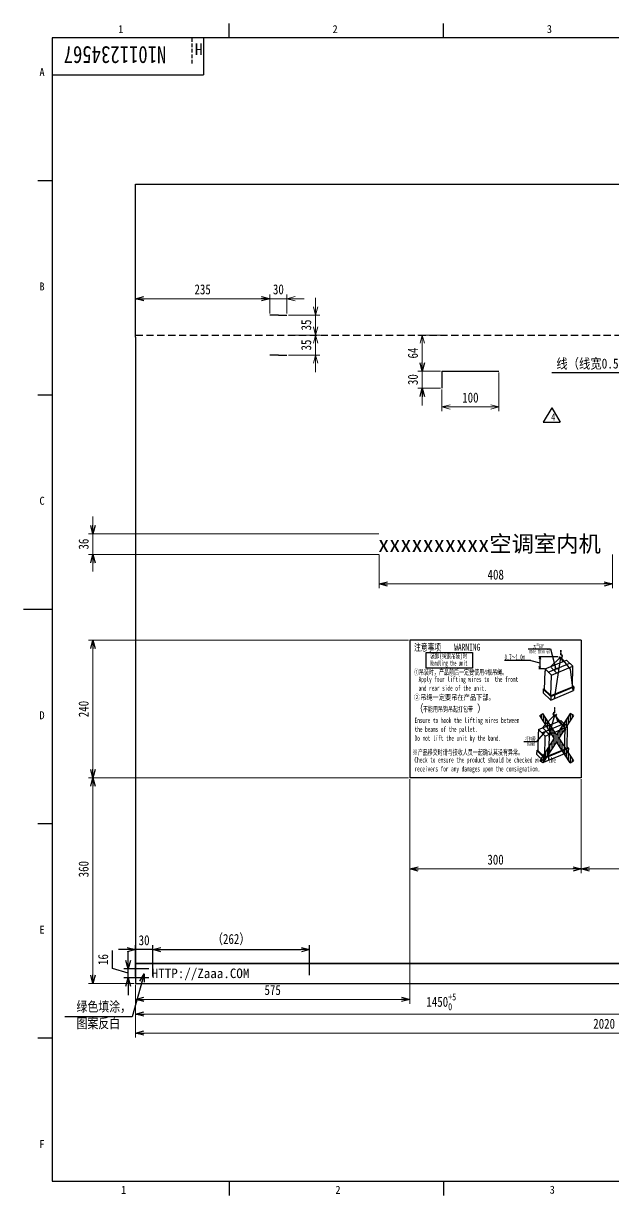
# Model space of a CAD drawing. Header units: millimetres. Extents: x -10 to 584, y -10 to 410.
# Drawn here: x -10 to 196.5, y -5 to 405 of the extents above; entities that cross this region are included whole.
import ezdxf

# ---------------------------------------------------------------- set-up
doc = ezdxf.new("R2010")
doc.units = ezdxf.units.MM
doc.header["$LTSCALE"] = 0.1
doc.linetypes.add('DASHED', pattern=[19.05, 12.7, -6.35])
doc.layers.get('0').update_dxf_attribs({"color": 2})
for name, color, linetype in [('DD0-2', 4, 'Continuous'), ('DD9-2', 4, 'Continuous'), ('HHLayerBG', 7, 'Continuous'), ('M0-2', 3, 'Continuous'), ('M1-1', 2, 'Continuous'), ('M1-2', 2, 'Continuous'), ('M1-3', 2, 'Continuous')]:
    doc.layers.add(name, color=color, linetype=linetype)
doc.layers.add('DIM', color=4, linetype='Continuous', lineweight=13)
doc.layers.add('HHLayerShuxinglan', color=4, linetype='Continuous', lineweight=18)
doc.styles.add('FS2312', font='', dxfattribs={"width": 0.8})
doc.styles.add('HANKAKU', font='')
doc.styles.add('STYLE2', font='simhei.ttf')
doc.styles.get('FS2312').set_extended_font_data('SimSun')
doc.styles.get('HANKAKU').set_extended_font_data('SimSun')
doc.dimstyles.get("Standard").update_dxf_attribs({"dimtxt": 3.5, "dimasz": 3, "dimexe": 1.5, "dimexo": 0.5, "dimgap": 1.5, "dimtad": 1, "dimdec": 0, "dimlfac": 5, "dimdsep": 46, "dimtxsty": 'FS2312', "dimblk1": 'OPEN', "dimblk2": 'OPEN', "dimsah": 1, "dimcen": 0, "dimclrd": 4, "dimclre": 4, "dimclrt": 4, "dimadec": 0, "dimazin": 0, "dimtfac": 1, "dimtdec": 0, "dimtmove": 1, "dimatfit": 3, "dimldrblk": 'OPEN', "dimfxl": 1, "dimtolj": 1, "dimtzin": 0, "dimarcsym": 1})
doc.dimstyles.new('STANDARD$0', dxfattribs={"dimtxt": 3.5, "dimasz": 3, "dimexe": 1.5, "dimexo": 0.5, "dimgap": 1.5, "dimtad": 1, "dimdec": 0, "dimlfac": 5, "dimdsep": 46, "dimtxsty": 'FS2312', "dimblk1": 'OPEN', "dimblk2": 'OPEN', "dimsah": 1, "dimcen": 0, "dimclrd": 4, "dimclre": 4, "dimclrt": 4, "dimadec": 0, "dimazin": 0, "dimtfac": 1, "dimtdec": 0, "dimtmove": 1, "dimatfit": 0, "dimldrblk": 'OPEN', "dimfxl": 1, "dimtolj": 1, "dimtzin": 0, "dimlwd": 18, "dimlwe": 18, "dimarcsym": 1})

# ---------------------------------------------------------------- blocks, each defined once
blk = doc.blocks.new('_OPEN')
at = {"color": 0}
for p, q in [((0, 0), (-1, 0)), ((-0.966, 0.259), (0, 0)), ((0, 0), (-0.966, -0.259))]:
    blk.add_line(p, q, dxfattribs=at)
blk = doc.blocks.new('*D12')
at = {"color": 4, "lineweight": 18, "transparency": 16777216}
for p, q in [((185.22, 140.65), (185.22, 107.74)), ((281.22, 67.21), (281.22, 110.74)), ((188.22, 109.24), (278.22, 109.24))]:
    blk.add_line(p, q, dxfattribs=at)
at = {"layer": 'Defpoints', "color": 0, "transparency": 16777216}
for p in [(185.22, 141.15), (281.22, 109.24), (281.22, 66.71)]:
    blk.add_point(p, dxfattribs=at)
at = {"color": 4, "lineweight": 18, "transparency": 16777216, "xscale": 3, "yscale": 3, "zscale": 3, "rotation": 180}
blk.add_blockref('_OPEN', (185.22, 109.24), dxfattribs=at)
at = {"color": 4, "lineweight": 18, "transparency": 16777216, "xscale": 3, "yscale": 3, "zscale": 3}
blk.add_blockref('_OPEN', (281.22, 109.24), dxfattribs=at)
at = {"color": 4, "transparency": 16777216, "insert": (233.22, 112.97), "char_height": 3.5, "attachment_point": 5, "style": 'FS2312'}
blk.add_mtext('\\A1;(575)', dxfattribs=at)
blk = doc.blocks.new('*D29')
at = {"color": 4, "lineweight": 18, "transparency": 16777216}
for p, q in [((125.22, 140.65), (125.22, 107.74)), ((185.22, 140.65), (185.22, 107.74)), ((128.22, 109.24), (182.22, 109.24))]:
    blk.add_line(p, q, dxfattribs=at)
at = {"layer": 'Defpoints', "color": 0, "transparency": 16777216}
for p in [(125.22, 141.15), (185.22, 141.15), (185.22, 109.24)]:
    blk.add_point(p, dxfattribs=at)
at = {"color": 4, "lineweight": 18, "transparency": 16777216, "xscale": 3, "yscale": 3, "zscale": 3, "rotation": 180}
blk.add_blockref('_OPEN', (125.22, 109.24), dxfattribs=at)
at = {"color": 4, "lineweight": 18, "transparency": 16777216, "xscale": 3, "yscale": 3, "zscale": 3}
blk.add_blockref('_OPEN', (185.22, 109.24), dxfattribs=at)
at = {"color": 4, "transparency": 16777216, "insert": (155.22, 112.49), "char_height": 3.5, "attachment_point": 5, "style": 'FS2312'}
blk.add_mtext('\\A1;300', dxfattribs=at)
blk = doc.blocks.new('*D30')
at = {"color": 4, "lineweight": 18, "transparency": 16777216}
for p, q in [((125.22, 140.65), (125.22, 62.12)), ((29.22, 66.21), (29.22, 62.12)), ((32.22, 63.62), (122.22, 63.62))]:
    blk.add_line(p, q, dxfattribs=at)
at = {"layer": 'Defpoints', "color": 0, "transparency": 16777216}
for p in [(125.22, 141.15), (29.22, 66.71), (125.22, 63.62)]:
    blk.add_point(p, dxfattribs=at)
at = {"color": 4, "lineweight": 18, "transparency": 16777216, "xscale": 3, "yscale": 3, "zscale": 3, "rotation": 180}
blk.add_blockref('_OPEN', (29.22, 63.62), dxfattribs=at)
at = {"color": 4, "lineweight": 18, "transparency": 16777216, "xscale": 3, "yscale": 3, "zscale": 3}
blk.add_blockref('_OPEN', (125.22, 63.62), dxfattribs=at)
at = {"color": 4, "transparency": 16777216, "insert": (77.22, 66.87), "char_height": 3.5, "attachment_point": 5, "style": 'FS2312'}
blk.add_mtext('\\A1;575', dxfattribs=at)
blk = doc.blocks.new('*D13')
at = {"color": 4, "lineweight": 18, "transparency": 16777216}
for p, q in [((124.72, 141.15), (12.82, 141.15)), ((14.32, 72.21), (14.32, 138.15)), ((28.72, 69.21), (12.82, 69.21))]:
    blk.add_line(p, q, dxfattribs=at)
at = {"layer": 'Defpoints', "color": 0, "transparency": 16777216}
for p in [(14.32, 141.15), (125.22, 141.15), (29.22, 69.21)]:
    blk.add_point(p, dxfattribs=at)
at = {"color": 4, "lineweight": 18, "transparency": 16777216, "xscale": 3, "yscale": 3, "zscale": 3}
for p, rotation in [((14.32, 141.15), 90), ((14.32, 69.21), 270)]:
    blk.add_blockref('_OPEN', p, dxfattribs=dict(at, rotation=rotation))
at = {"color": 4, "transparency": 16777216, "insert": (11.07, 109.18), "char_height": 3.5, "attachment_point": 5, "rotation": 90, "style": 'FS2312'}
blk.add_mtext('\\A1;360', dxfattribs=at)
blk = doc.blocks.new('*D35')
at = {"color": 4, "lineweight": 18, "transparency": 16777216}
for p, q in [((124.72, 189.22), (12.82, 189.22)), ((14.32, 186.22), (14.32, 144.15)), ((124.72, 141.15), (12.82, 141.15))]:
    blk.add_line(p, q, dxfattribs=at)
at = {"layer": 'Defpoints', "color": 0, "transparency": 16777216}
for p in [(125.22, 189.22), (14.32, 141.15), (125.22, 141.15)]:
    blk.add_point(p, dxfattribs=at)
at = {"color": 4, "lineweight": 18, "transparency": 16777216, "xscale": 3, "yscale": 3, "zscale": 3}
for p, rotation in [((14.32, 189.22), 90), ((14.32, 141.15), 270)]:
    blk.add_blockref('_OPEN', p, dxfattribs=dict(at, rotation=rotation))
at = {"color": 4, "transparency": 16777216, "insert": (11.07, 165.18), "char_height": 3.5, "attachment_point": 5, "rotation": 90, "style": 'FS2312'}
blk.add_mtext('\\A1;240', dxfattribs=at)
blk = doc.blocks.new('*D18')
at = {"color": 4, "lineweight": 18, "transparency": 16777216}
for p, q in [((29.22, 65.71), (29.22, 50.33)), ((395.22, 68.71), (395.22, 50.33)), ((32.22, 51.83), (392.22, 51.83))]:
    blk.add_line(p, q, dxfattribs=at)
at = {"layer": 'Defpoints', "color": 0, "transparency": 16777216}
for p in [(29.22, 66.21), (395.22, 69.21), (395.22, 51.83)]:
    blk.add_point(p, dxfattribs=at)
at = {"color": 4, "lineweight": 18, "transparency": 16777216, "xscale": 3, "yscale": 3, "zscale": 3, "rotation": 180}
blk.add_blockref('_OPEN', (29.22, 51.83), dxfattribs=at)
at = {"color": 4, "lineweight": 18, "transparency": 16777216, "xscale": 3, "yscale": 3, "zscale": 3}
blk.add_blockref('_OPEN', (395.22, 51.83), dxfattribs=at)
at = {"color": 4, "transparency": 16777216, "insert": (193.22, 55.08), "char_height": 3.5, "attachment_point": 5, "style": 'FS2312'}
blk.add_mtext('\\A1;2020', dxfattribs=at)
blk = doc.blocks.new('*D20')
at = {"color": 4, "lineweight": 18, "transparency": 16777216}
for p, q in [((29.22, 68.71), (29.22, 56.99)), ((281.22, 66.71), (281.22, 56.99)), ((32.22, 58.49), (278.22, 58.49))]:
    blk.add_line(p, q, dxfattribs=at)
at = {"layer": 'Defpoints', "color": 0, "transparency": 16777216}
for p in [(29.22, 69.21), (281.22, 67.21), (281.22, 58.49)]:
    blk.add_point(p, dxfattribs=at)
at = {"color": 4, "lineweight": 18, "transparency": 16777216, "xscale": 3, "yscale": 3, "zscale": 3, "rotation": 180}
blk.add_blockref('_OPEN', (29.22, 58.49), dxfattribs=at)
at = {"color": 4, "lineweight": 18, "transparency": 16777216, "xscale": 3, "yscale": 3, "zscale": 3}
blk.add_blockref('_OPEN', (281.22, 58.49), dxfattribs=at)
at = {"color": 4, "transparency": 16777216, "insert": (136.22, 62.78), "char_height": 3.5, "attachment_point": 5, "style": 'FS2312'}
blk.add_mtext('\\A1;1450{\\H0.7x;\\S+5^ 0;}', dxfattribs=at)
blk = doc.blocks.new('*D26')
at = {"layer": 'Defpoints', "color": 0, "transparency": 16777216}
for p in [(156.41, 283.41), (136.41, 277.41), (156.41, 270.86)]:
    blk.add_point(p, dxfattribs=at)
at = {"layer": 'DIM', "color": 4, "lineweight": 18, "transparency": 16777216}
for p, q in [((156.41, 282.91), (156.41, 269.36)), ((136.41, 276.91), (136.41, 269.36)), ((139.41, 270.86), (153.41, 270.86))]:
    blk.add_line(p, q, dxfattribs=at)
at = {"layer": 'DIM', "color": 4, "lineweight": 18, "transparency": 16777216, "xscale": 3, "yscale": 3, "zscale": 3, "rotation": 180}
blk.add_blockref('_OPEN', (136.41, 270.86), dxfattribs=at)
at = {"layer": 'DIM', "color": 4, "lineweight": 18, "transparency": 16777216, "xscale": 3, "yscale": 3, "zscale": 3}
blk.add_blockref('_OPEN', (156.41, 270.86), dxfattribs=at)
at = {"layer": 'DIM', "color": 4, "transparency": 16777216, "insert": (146.41, 274.11), "char_height": 3.5, "attachment_point": 5, "style": 'FS2312'}
blk.add_mtext('\\A1;100', dxfattribs=at)
blk = doc.blocks.new('*D27')
at = {"layer": 'Defpoints', "color": 0, "transparency": 16777216}
for p in [(129.56, 296.01), (136.41, 296.01), (136.41, 283.41)]:
    blk.add_point(p, dxfattribs=at)
at = {"layer": 'DIM', "color": 4, "lineweight": 18, "transparency": 16777216}
for p, q in [((135.91, 296.01), (128.06, 296.01)), ((129.56, 286.41), (129.56, 293.01)), ((135.91, 283.41), (128.06, 283.41))]:
    blk.add_line(p, q, dxfattribs=at)
at = {"layer": 'DIM', "color": 4, "lineweight": 18, "transparency": 16777216, "xscale": 3, "yscale": 3, "zscale": 3}
for p, rotation in [((129.56, 296.01), 90), ((129.56, 283.41), 270)]:
    blk.add_blockref('_OPEN', p, dxfattribs=dict(at, rotation=rotation))
at = {"layer": 'DIM', "color": 4, "transparency": 16777216, "insert": (126.31, 289.71), "char_height": 3.5, "attachment_point": 5, "rotation": 90, "style": 'FS2312'}
blk.add_mtext('\\A1;64', dxfattribs=at)
blk = doc.blocks.new('*D51')
at = {"color": 4, "lineweight": 18, "transparency": 16777216}
for p, q in [((129.56, 286.41), (129.56, 289.41)), ((135.91, 283.41), (128.06, 283.41)), ((129.56, 277.41), (129.56, 283.41)), ((135.91, 277.41), (128.06, 277.41)), ((129.56, 274.41), (129.56, 271.41))]:
    blk.add_line(p, q, dxfattribs=at)
at = {"layer": 'Defpoints', "color": 0, "transparency": 16777216}
for p in [(129.56, 283.41), (136.41, 283.41), (136.41, 277.41)]:
    blk.add_point(p, dxfattribs=at)
at = {"color": 4, "lineweight": 18, "transparency": 16777216, "xscale": 3, "yscale": 3, "zscale": 3}
for p, rotation in [((129.56, 283.41), 270), ((129.56, 277.41), 90)]:
    blk.add_blockref('_OPEN', p, dxfattribs=dict(at, rotation=rotation))
at = {"color": 4, "transparency": 16777216, "insert": (126.31, 280.41), "char_height": 3.5, "attachment_point": 5, "rotation": 90, "style": 'FS2312'}
blk.add_mtext('\\A1;30', dxfattribs=at)
blk = doc.blocks.new('*D28')
at = {"color": 4, "lineweight": 18, "transparency": 16777216}
for p, q in [((29.22, 296.51), (29.22, 310.21)), ((32.22, 308.71), (73.22, 308.71)), ((76.22, 303.51), (76.22, 310.21))]:
    blk.add_line(p, q, dxfattribs=at)
at = {"layer": 'Defpoints', "color": 0, "transparency": 16777216}
for p in [(76.22, 308.71), (76.22, 303.01), (29.22, 296.01)]:
    blk.add_point(p, dxfattribs=at)
at = {"color": 4, "lineweight": 18, "transparency": 16777216, "xscale": 3, "yscale": 3, "zscale": 3, "rotation": 180}
blk.add_blockref('_OPEN', (29.22, 308.71), dxfattribs=at)
at = {"color": 4, "lineweight": 18, "transparency": 16777216, "xscale": 3, "yscale": 3, "zscale": 3}
blk.add_blockref('_OPEN', (76.22, 308.71), dxfattribs=at)
at = {"color": 4, "transparency": 16777216, "insert": (52.72, 311.96), "char_height": 3.5, "attachment_point": 5, "style": 'FS2312'}
blk.add_mtext('\\A1;235', dxfattribs=at)
blk = doc.blocks.new('*D53')
at = {"layer": 'Defpoints', "color": 0, "transparency": 16777216}
for p in [(82.22, 308.71), (76.22, 303.01), (82.22, 303.01)]:
    blk.add_point(p, dxfattribs=at)
at = {"layer": 'DIM', "color": 4, "lineweight": 18, "transparency": 16777216}
for p, q in [((73.22, 308.71), (70.22, 308.71)), ((76.22, 303.51), (76.22, 310.21)), ((76.22, 308.71), (82.22, 308.71)), ((82.22, 303.51), (82.22, 310.21)), ((85.22, 308.71), (88.22, 308.71))]:
    blk.add_line(p, q, dxfattribs=at)
at = {"layer": 'DIM', "color": 4, "lineweight": 18, "transparency": 16777216, "xscale": 3, "yscale": 3, "zscale": 3}
blk.add_blockref('_OPEN', (76.22, 308.71), dxfattribs=at)
at = {"layer": 'DIM', "color": 4, "lineweight": 18, "transparency": 16777216, "xscale": 3, "yscale": 3, "zscale": 3, "rotation": 180}
blk.add_blockref('_OPEN', (82.22, 308.71), dxfattribs=at)
at = {"layer": 'DIM', "color": 4, "transparency": 16777216, "insert": (79.22, 311.96), "char_height": 3.5, "attachment_point": 5, "style": 'FS2312'}
blk.add_mtext('\\A1;30', dxfattribs=at)
blk = doc.blocks.new('*D54')
at = {"layer": 'Defpoints', "color": 0, "transparency": 16777216}
for p in [(82.22, 303.01), (82.22, 296.01), (92.23, 296.01)]:
    blk.add_point(p, dxfattribs=at)
at = {"layer": 'DIM', "color": 4, "lineweight": 18, "transparency": 16777216}
for p, q in [((92.23, 306.01), (92.23, 309.01)), ((82.72, 303.01), (93.73, 303.01)), ((92.23, 303.01), (92.23, 296.01)), ((82.72, 296.01), (93.73, 296.01)), ((92.23, 293.01), (92.23, 290.01))]:
    blk.add_line(p, q, dxfattribs=at)
at = {"layer": 'DIM', "color": 4, "lineweight": 18, "transparency": 16777216, "xscale": 3, "yscale": 3, "zscale": 3}
for p, rotation in [((92.23, 303.01), 270), ((92.23, 296.01), 90)]:
    blk.add_blockref('_OPEN', p, dxfattribs=dict(at, rotation=rotation))
at = {"layer": 'DIM', "color": 4, "transparency": 16777216, "insert": (88.98, 299.51), "char_height": 3.5, "attachment_point": 5, "rotation": 90, "style": 'FS2312'}
blk.add_mtext('\\A1;35', dxfattribs=at)
blk = doc.blocks.new('*D55')
at = {"layer": 'Defpoints', "color": 0, "transparency": 16777216}
for p in [(82.22, 296.01), (92.23, 296.01), (82.22, 289.01)]:
    blk.add_point(p, dxfattribs=at)
at = {"layer": 'DIM', "color": 4, "lineweight": 18, "transparency": 16777216}
for p, q in [((92.23, 299.01), (92.23, 302.01)), ((82.72, 296.01), (93.73, 296.01)), ((92.23, 289.01), (92.23, 296.01)), ((82.72, 289.01), (93.73, 289.01)), ((92.23, 286.01), (92.23, 283.01))]:
    blk.add_line(p, q, dxfattribs=at)
at = {"layer": 'DIM', "color": 4, "lineweight": 18, "transparency": 16777216, "xscale": 3, "yscale": 3, "zscale": 3}
for p, rotation in [((92.23, 296.01), 270), ((92.23, 289.01), 90)]:
    blk.add_blockref('_OPEN', p, dxfattribs=dict(at, rotation=rotation))
at = {"layer": 'DIM', "color": 4, "transparency": 16777216, "insert": (88.98, 292.51), "char_height": 3.5, "attachment_point": 5, "rotation": 90, "style": 'FS2312'}
blk.add_mtext('\\A1;35', dxfattribs=at)
blk = doc.blocks.new('*D71')
at = {"color": 4, "lineweight": -2, "transparency": 16777216}
for p, q in [((21.15, 74.39), (21.15, 80.74)), ((26.65, 77.35), (26.65, 80.35)), ((26.65, 72.74), (21.15, 74.39)), ((33.9, 74.35), (25.15, 74.35)), ((26.65, 71.13), (26.65, 74.35)), ((26.65, 71.13), (26.65, 74.35)), ((33.83, 71.13), (25.15, 71.13)), ((26.65, 68.13), (26.65, 65.13))]:
    blk.add_line(p, q, dxfattribs=at)
at = {"layer": 'Defpoints', "color": 0, "transparency": 16777216}
for p in [(26.65, 74.35), (34.4, 74.35), (34.33, 71.13)]:
    blk.add_point(p, dxfattribs=at)
at = {"color": 4, "lineweight": -2, "transparency": 16777216, "xscale": 3, "yscale": 3, "zscale": 3}
for p, rotation in [((26.65, 74.35), 270), ((26.65, 71.13), 90)]:
    blk.add_blockref('_OPEN', p, dxfattribs=dict(at, rotation=rotation))
at = {"color": 4, "transparency": 16777216, "insert": (17.9, 77.56), "char_height": 3.5, "attachment_point": 5, "rotation": 90, "style": 'FS2312'}
blk.add_mtext('\\A1;16', dxfattribs=at)
blk = doc.blocks.new('*D72')
at = {"color": 4, "lineweight": -2, "transparency": 16777216}
for p, q in [((35.24, 71.63), (35.24, 82.54)), ((90.15, 72.13), (90.15, 82.54)), ((38.24, 81.04), (87.15, 81.04))]:
    blk.add_line(p, q, dxfattribs=at)
at = {"layer": 'Defpoints', "color": 0, "transparency": 16777216}
for p in [(90.15, 81.04), (35.24, 71.13), (90.15, 71.63)]:
    blk.add_point(p, dxfattribs=at)
at = {"color": 4, "lineweight": -2, "transparency": 16777216, "xscale": 3, "yscale": 3, "zscale": 3, "rotation": 180}
blk.add_blockref('_OPEN', (35.24, 81.04), dxfattribs=at)
at = {"color": 4, "lineweight": -2, "transparency": 16777216, "xscale": 3, "yscale": 3, "zscale": 3}
blk.add_blockref('_OPEN', (90.15, 81.04), dxfattribs=at)
at = {"color": 4, "transparency": 16777216, "insert": (62.7, 84.53), "char_height": 3.5, "attachment_point": 5, "style": 'FS2312'}
blk.add_mtext('\\A1;（262）', dxfattribs=at)
blk = doc.blocks.new('*D73')
at = {"color": 4, "lineweight": -2, "transparency": 16777216}
for p, q in [((29.22, 71.63), (29.22, 82.54)), ((35.24, 71.63), (35.24, 82.54)), ((26.22, 81.04), (23.22, 81.04)), ((35.24, 81.04), (29.22, 81.04)), ((38.24, 81.04), (41.24, 81.04))]:
    blk.add_line(p, q, dxfattribs=at)
at = {"layer": 'Defpoints', "color": 0, "transparency": 16777216}
for p in [(29.22, 81.04), (29.22, 71.13), (35.24, 71.13)]:
    blk.add_point(p, dxfattribs=at)
at = {"color": 4, "lineweight": -2, "transparency": 16777216, "xscale": 3, "yscale": 3, "zscale": 3}
blk.add_blockref('_OPEN', (29.22, 81.04), dxfattribs=at)
at = {"color": 4, "lineweight": -2, "transparency": 16777216, "xscale": 3, "yscale": 3, "zscale": 3, "rotation": 180}
blk.add_blockref('_OPEN', (35.24, 81.04), dxfattribs=at)
at = {"color": 4, "transparency": 16777216, "insert": (32.23, 84.29), "char_height": 3.5, "attachment_point": 5, "style": 'FS2312'}
blk.add_mtext('\\A1;30', dxfattribs=at)
blk = doc.blocks.new('*D78')
at = {"color": 4, "linetype": 'ByBlock', "lineweight": 18, "transparency": 16777216}
for p, q in [((114.46, 219.25), (114.46, 207.44)), ((196.09, 219.25), (196.09, 207.44)), ((117.46, 208.94), (193.09, 208.94))]:
    blk.add_line(p, q, dxfattribs=at)
at = {"layer": 'Defpoints', "color": 0, "transparency": 16777216}
for p in [(114.46, 219.75), (196.09, 219.75), (196.09, 208.94)]:
    blk.add_point(p, dxfattribs=at)
at = {"color": 4, "lineweight": 18, "transparency": 16777216, "xscale": 3, "yscale": 3, "zscale": 3, "rotation": 180}
blk.add_blockref('_OPEN', (114.46, 208.94), dxfattribs=at)
at = {"color": 4, "lineweight": 18, "transparency": 16777216, "xscale": 3, "yscale": 3, "zscale": 3}
blk.add_blockref('_OPEN', (196.09, 208.94), dxfattribs=at)
at = {"color": 4, "transparency": 16777216, "insert": (155.28, 212.19), "char_height": 3.5, "attachment_point": 5, "style": 'FS2312'}
blk.add_mtext('\\A1;408', dxfattribs=at)
blk = doc.blocks.new('*D79')
at = {"color": 4, "linetype": 'ByBlock', "lineweight": 18, "transparency": 16777216}
for p, q in [((14.32, 229.49), (14.32, 232.49)), ((114.42, 226.49), (12.82, 226.49)), ((14.32, 219.25), (14.32, 226.49)), ((114.42, 219.25), (12.82, 219.25)), ((14.32, 216.25), (14.32, 213.25))]:
    blk.add_line(p, q, dxfattribs=at)
at = {"layer": 'Defpoints', "color": 0, "transparency": 16777216}
for p in [(14.32, 226.49), (114.92, 226.49), (114.92, 219.25)]:
    blk.add_point(p, dxfattribs=at)
at = {"color": 4, "lineweight": 18, "transparency": 16777216, "xscale": 3, "yscale": 3, "zscale": 3}
for p, rotation in [((14.32, 226.49), 270), ((14.32, 219.25), 90)]:
    blk.add_blockref('_OPEN', p, dxfattribs=dict(at, rotation=rotation))
at = {"color": 4, "transparency": 16777216, "insert": (11.07, 222.87), "char_height": 3.5, "attachment_point": 5, "rotation": 90, "style": 'FS2312'}
blk.add_mtext('\\A1;36', dxfattribs=at)

msp = doc.modelspace()

# ---------------------------------------------------------------- linework, layer by layer
at = {"color": 2}
for p, q in [((61.995, 400), (61.995, 405)), ((136.997, 400), (136.997, 405)), ((53, 400), (53, 387)), ((0, 387), (53, 387)), ((0, 350), (-5, 350)), ((29.217, 295.214), (29.217, 348.814)), ((29.217, 348.814), (280.617, 348.814)), ((29.217, 295.214), (29.217, 69.214)), ((0, 275), (-5, 275)), ((0, 200), (-10, 200)), ((0, 125), (-5, 125)), ((29.217, 76.214), (387.217, 76.214)), ((29.217, 69.214), (387.217, 69.214)), ((0, 50), (-5, 50)), ((62, 0), (62, -5)), ((137, 0), (137, -5))]:
    msp.add_line(p, q, dxfattribs=at)
at = {"color": 114}
for p, q in [((0, 400), (0, 0)), ((574, 400), (0, 400)), ((0, 0), (574, 0))]:
    msp.add_line(p, q, dxfattribs=at)
at = {"color": 3, "linetype": 'DASHED'}
msp.add_line((49, 391), (49, 400), dxfattribs=at)
msp.add_line((281.217, 76.214), (29.217, 76.214))
at = {"layer": 'DD0-2', "color": 2}
for p, q in [((173.683, 178.104), (181.204, 181.219)), ((171.451, 156.851), (179.237, 160.076))]:
    msp.add_line(p, q, dxfattribs=at)
at = {"layer": 'DD0-2', "color": 4}
msp.add_lwpolyline([(130.897, 184.978), (147.145, 184.978), (147.145, 179.524), (130.897, 179.524)], close=True, dxfattribs=at)
at = {"layer": 'DD9-2'}
msp.add_line((174.919, 282.877), (215.872, 282.877), dxfattribs=at)
at = {"layer": 'HHLayerBG', "color": 154, "linetype": 'Continuous', "ltscale": 0.1}
for p, q in [((174.883, 270.579), (171.883, 265.579)), ((174.883, 270.579), (177.883, 265.579)), ((171.883, 265.579), (177.883, 265.579))]:
    msp.add_line(p, q, dxfattribs=at)
at = {"layer": 'M0-2', "linetype": 'DASHED', "ltscale": 2}
msp.add_line((29.217, 296.014), (281.217, 296.014), dxfattribs=at)
at = {"layer": 'M1-1', "color": 4}
for p, q in [((166.668, 186.293), (174.43, 186.293)), ((174.43, 186.293), (176.271, 179.128)), ((167.603, 182.105), (158.384, 182.105)), ((167.603, 182.105), (170.713, 181.334)), ((177.059, 183.471), (170.354, 183.471)), ((170.713, 183.471), (170.461, 182.611)), ((170.713, 183.471), (170.965, 182.611)), ((170.713, 183.471), (170.713, 179.198)), ((172.345, 179.198), (170.354, 179.198)), ((170.713, 179.198), (170.461, 180.058)), ((170.713, 179.198), (170.965, 180.058)), ((176.271, 179.128), (176.057, 179.619)), ((176.271, 179.128), (176.331, 179.66)), ((171.387, 161.747), (171.387, 163.329)), ((172.107, 160.627), (172.107, 163.106)), ((172.827, 159.508), (172.827, 161.987)), ((173.547, 158.388), (173.547, 160.867)), ((179.307, 157.989), (179.307, 160.469)), ((180.027, 159.109), (180.027, 161.588)), ((180.747, 160.228), (180.747, 162.708)), ((181.467, 161.348), (181.467, 163.494)), ((182.187, 162.468), (182.187, 163.031)), ((169.695, 153.846), (172.799, 157.487)), ((172.799, 157.487), (172.542, 157.35)), ((172.799, 157.487), (172.708, 157.21)), ((174.267, 157.268), (174.267, 159.747)), ((174.987, 156.148), (174.987, 158.628)), ((175.707, 155.028), (175.707, 157.508)), ((176.427, 153.511), (176.427, 156.389)), ((177.147, 152.789), (177.147, 157.11)), ((177.867, 155.75), (177.867, 158.23)), ((178.587, 156.87), (178.587, 159.349)), ((165.078, 153.846), (169.695, 153.846)), ((174.267, 150.152), (174.267, 152.632)), ((174.987, 151.272), (174.987, 153.751)), ((175.707, 152.391), (175.707, 154.871)), ((177.867, 151.67), (177.867, 154.152)), ((178.587, 150.55), (178.587, 153.036)), ((179.307, 149.43), (179.307, 151.92)), ((171.387, 146.57), (171.387, 148.152)), ((172.107, 146.793), (172.107, 149.272)), ((172.827, 147.913), (172.827, 150.392)), ((173.547, 149.032), (173.547, 151.512)), ((180.027, 148.311), (180.027, 150.803)), ((180.747, 147.191), (180.747, 149.687)), ((181.467, 146.429), (181.467, 148.57)), ((182.187, 146.892), (182.187, 147.454))]:
    msp.add_line(p, q, dxfattribs=at)
at = {"layer": 'M1-2', "color": 2}
for p, q in [((79.217, 303.014), (76.217, 303.014)), ((79.217, 303.014), (82.217, 303.014)), ((79.217, 289.014), (76.217, 289.014)), ((79.217, 289.014), (82.217, 289.014)), ((136.413, 283.414), (136.413, 277.414)), ((136.413, 283.414), (156.413, 283.414))]:
    msp.add_line(p, q, dxfattribs=at)
at = {"layer": 'M1-2'}
for p, q in [((185.217, 189.216), (125.217, 189.216)), ((125.217, 189.216), (125.217, 141.152)), ((185.217, 189.216), (185.217, 141.152)), ((178.238, 184.801), (177.911, 184.801)), ((178.114, 185.818), (178.036, 185.818)), ((178.036, 185.14), (178.036, 185.818)), ((178.114, 185.14), (178.036, 185.14)), ((178.036, 184.156), (178.036, 184.801)), ((178.114, 185.818), (178.114, 185.14)), ((178.114, 184.801), (178.114, 184.268)), ((177.41, 183.471), (177.442, 183.471)), ((176.652, 177.787), (174.693, 179.713)), ((175.713, 178.711), (176.076, 179.151)), ((175.713, 178.711), (176.247, 178.911)), ((177.358, 179.251), (176.793, 179.394)), ((177.358, 179.251), (176.797, 179.092)), ((177.352, 154.95), (182.443, 147.057)), ((185.217, 141.152), (125.217, 141.152))]:
    msp.add_line(p, q, dxfattribs=at)
for centre, radius, start, end in [((178.036, 183.628), 0.645, 194.108, 83.108), ((178.017, 183.609), 0.609, 193.051, 88.179), ((177.997, 183.589), 0.568, 191.956, 86.09), ((177.059, 177.387), 1.888, 80.893, 135.5)]:
    msp.add_arc(centre, radius, start, end, dxfattribs=at)
at = {"layer": 'M1-3'}
for p, q in [((172.576, 179.192), (180.097, 182.307)), ((177.876, 183.159), (174.438, 179.964)), ((177.985, 183.165), (175.683, 168.801)), ((178.076, 183.189), (181.374, 179.175)), ((178.08, 183.121), (178.753, 181.751)), ((182.311, 180.131), (180.097, 182.307)), ((172.383, 172.06), (172.548, 178.389)), ((172.569, 179.198), (172.548, 178.389)), ((174.79, 177.016), (172.576, 179.192)), ((174.603, 169.878), (174.79, 177.016)), ((174.79, 177.016), (182.311, 180.131)), ((181.374, 179.175), (182.313, 171.547)), ((182.124, 172.993), (182.311, 180.131)), ((171.923, 172.149), (172.39, 172.342)), ((174.544, 169.574), (182.583, 172.904)), ((174.603, 169.878), (182.124, 172.993)), ((182.583, 172.904), (182.133, 173.346)), ((182.583, 172.904), (182.55, 171.645)), ((171.923, 172.149), (171.89, 170.891)), ((174.511, 168.315), (171.89, 170.891)), ((174.544, 169.574), (171.923, 172.149)), ((172.383, 172.06), (174.603, 169.878)), ((174.511, 168.315), (182.55, 171.645)), ((174.544, 169.574), (174.511, 168.315)), ((175.76, 164.633), (176.101, 164.633)), ((175.89, 165.689), (175.89, 164.985)), ((175.89, 165.689), (175.971, 165.689)), ((175.89, 164.985), (175.971, 164.985)), ((175.89, 164.633), (175.89, 164.079)), ((175.971, 164.985), (175.971, 165.689)), ((175.971, 163.962), (175.971, 164.633)), ((170.301, 157.981), (178.087, 161.206)), ((170.667, 162.866), (171.794, 163.591)), ((175.757, 154.95), (170.667, 162.866)), ((176.555, 156.189), (171.794, 163.591)), ((172.019, 159.102), (175.864, 163.063)), ((174.183, 156.914), (175.943, 163.052)), ((176.026, 163.036), (176.931, 161.137)), ((179.221, 158.927), (176.037, 163.076)), ((181.315, 163.591), (176.555, 156.189)), ((176.621, 163.25), (176.589, 163.251)), ((176.767, 161.094), (177.095, 161.18)), ((176.96, 160.892), (176.898, 161.128)), ((177.032, 160.886), (176.963, 161.146)), ((179.477, 158.568), (177.245, 160.858)), ((182.443, 162.866), (177.352, 154.95)), ((180.388, 158.945), (178.087, 161.206)), ((182.443, 162.866), (181.315, 163.591)), ((170.1, 150.572), (170.272, 157.147)), ((170.295, 157.988), (170.272, 157.147)), ((172.601, 155.72), (170.301, 157.981)), ((174.011, 156.305), (171.711, 158.565)), ((171.851, 159.13), (172.186, 159.074)), ((171.986, 159.108), (171.925, 158.747)), ((172.052, 159.096), (171.986, 158.701)), ((172.601, 155.72), (174.241, 156.4)), ((173.965, 156.285), (173.729, 147.268)), ((173.984, 156.957), (174.316, 156.885)), ((174.037, 156.551), (174.117, 156.928)), ((174.112, 156.584), (174.183, 156.914)), ((174.29, 156.42), (179.476, 158.568)), ((179.057, 158.884), (179.385, 158.969)), ((179.269, 158.607), (179.189, 158.918)), ((179.5, 158.578), (179.249, 149.554)), ((179.331, 158.635), (179.254, 158.936)), ((179.446, 158.64), (179.29, 158.794)), ((179.446, 158.64), (179.444, 158.568)), ((179.477, 158.568), (180.388, 158.945)), ((180.222, 151.541), (180.388, 158.945)), ((175.757, 154.95), (170.667, 147.033)), ((176.555, 153.71), (171.794, 146.308)), ((172.411, 148.412), (172.601, 155.72)), ((181.315, 146.308), (176.555, 153.71)), ((180.699, 151.448), (180.231, 151.907)), ((169.623, 150.664), (169.589, 149.356)), ((172.312, 146.681), (169.589, 149.356)), ((169.623, 150.664), (170.108, 150.865)), ((172.346, 147.988), (169.623, 150.664)), ((170.1, 150.572), (172.408, 148.304)), ((172.312, 146.681), (180.665, 150.14)), ((172.346, 147.988), (172.312, 146.681)), ((172.346, 147.988), (180.699, 151.448)), ((172.408, 148.304), (180.222, 151.541)), ((180.699, 151.448), (180.665, 150.14)), ((171.794, 146.308), (170.667, 147.033)), ((181.304, 146.324), (182.443, 147.057))]:
    msp.add_line(p, q, dxfattribs=at)
for centre, radius, start, end in [((177.964, 183.065), 0.129, 26.155, 132.913), ((178.036, 183.156), 0.0518, 39.408, 170.893), ((175.971, 163.414), 0.67, 96.892, 345.892), ((175.991, 163.393), 0.633, 91.821, 346.949), ((176.011, 163.373), 0.59, 93.91, 348.044), ((175.936, 162.992), 0.101, 25.458, 135.848), ((175.995, 163.042), 0.054, 38.813, 169.394)]:
    msp.add_arc(centre, radius, start, end, dxfattribs=at)
for centre, major_axis, ratio, start_param, end_param in [((177.145, 160.444), (-0.047, 0.534), 0.531, 0.5327184, 1.0138214), ((177.145, 160.413), (-0.044, 0.501), 0.5, 0.2887888, 0.8524103), ((171.869, 158.217), (0.089, 0.529), 0.531, 0.1127618, 0.9406225), ((171.884, 158.209), (0.083, 0.496), 0.5, 6.20837, 7.0850157), ((173.984, 156.064), (0.139, 0.518), 0.531, 2.9057607, 6.3205895), ((173.968, 156.064), (0.13, 0.486), 0.5, 3.031157, 6.5197721), ((179.398, 158.183), (-0.289, 0.412), 0.5, 2.2627771, 5.7063275), ((179.409, 158.196), (-0.307, 0.439), 0.531, 2.2125995, 5.5647754)]:
    msp.add_ellipse(centre, major_axis=major_axis, ratio=ratio, start_param=start_param, end_param=end_param, dxfattribs=at)

# ---------------------------------------------------------------- texts
at = {"color": 7, "style": 'STYLE2'}
for s, height, p in [('xxxxxxxxxx空调室内机', 5.72176, (114.114, 220.122)), ('HTTP://Zaaa.COM', 3.34733, (34.905, 71.062))]:
    msp.add_text(s, height=height, dxfattribs=at).set_placement(p)
at = {"color": 154, "char_height": 2.8, "attachment_point": 7, "style": 'HANKAKU'}
for s, insert in [('{\\W0.95;1}', (23.16, 401.6)), ('{\\W0.95;2}', (98.162, 401.6)), ('{\\W0.95;3}', (173.163, 401.6)), ('{\\W0.95;A}', (-4.4, 386.6)), ('{\\W0.95;B}', (-4.4, 311.6)), ('{\\W0.95;C}', (-4.4, 236.6)), ('{\\W0.95;D}', (-4.4, 161.6)), ('{\\W0.95;E}', (-4.4, 86.6)), ('{\\W0.95;F}', (-4.4, 11.6)), ('{\\W0.95;1}', (24.165, -4.4)), ('{\\W0.95;2}', (99.165, -4.4)), ('{\\W0.95;3}', (174.165, -4.4))]:
    msp.add_mtext(s, dxfattribs=dict(at, insert=insert))
at = {"color": 154, "insert": (52.71, 398), "char_height": 4, "attachment_point": 7, "rotation": 180, "style": 'HANKAKU'}
msp.add_mtext('H', dxfattribs=at)
at = {"color": 2, "insert": (8.57, 62.857), "char_height": 3.5, "width": 30.07253, "attachment_point": 1, "style": 'FS2312'}
msp.add_mtext('绿色填涂，\\P图案反白', dxfattribs=at)
at = {"layer": 'DD0-2', "insert": (196.298, 285.808), "char_height": 3.5, "attachment_point": 5, "style": 'FS2312'}
msp.add_mtext('{\\W0.83;线（线宽0.5mm、4处）}', dxfattribs=at)
at = {"layer": 'HHLayerBG', "color": 2, "insert": (174.683, 268.579), "char_height": 2.5, "width": 4.2, "attachment_point": 1, "style": 'FS2312'}
msp.add_mtext('\\fSimSun;4', dxfattribs=at)
at = {"layer": 'HHLayerShuxinglan', "color": 2, "insert": (40, 391), "char_height": 6, "width": 38, "attachment_point": 1, "rotation": 180, "style": 'FS2312'}
msp.add_mtext('N1011234567', dxfattribs=at)
at = {"layer": 'M0-2', "color": 2, "insert": (126.704, 185.249), "char_height": 2.44814, "attachment_point": 7}
msp.add_mtext('\\W0.69;注意事项     ', dxfattribs=at)
at = {"layer": 'M0-2', "color": 154, "attachment_point": 7, "style": 'FS2312'}
for s, insert, char_height in [('\\W0.63;装卸(绳索吊装)时', (132.373, 182.356), 1.8), ('\\W0.67;{\\H1.04x;\\C2;①吊装时，产品前后一定要使用4根吊绳。}', (126.636, 176.863), 1.8), ('\\W0.67;{\\C2;※产品移交时请与接收人员一起确认其没有异常。                     }', (126.205, 148.874), 1.872)]:
    msp.add_mtext(s, dxfattribs=dict(at, insert=insert, char_height=char_height))
at = {"layer": 'M0-2', "color": 2, "attachment_point": 7, "style": 'FS2312'}
for s, insert, char_height in [('{\\W0.65;WARNING}', (140.756, 185.563), 2.44814), ('\\W0.81;(             )', (128.653, 163.639), 2.592)]:
    msp.add_mtext(s, dxfattribs=dict(at, insert=insert, char_height=char_height))
at = {"layer": 'M0-2', "color": 154, "char_height": 1.296, "attachment_point": 7}
for s, insert in [('\\W0.83;{\\H1.444x;\\C2;②吊绳一定要吊在产品下部。 \\H0.6925x;}', (126.636, 168.108)), ('\\W0.67;{\\H1.444x;\\C2;不能用吊钩吊起打包带 \\H0.6925x;  \\H0.5995x; }', (129.777, 163.972))]:
    msp.add_mtext(s, dxfattribs=dict(at, insert=insert))
at = {"layer": 'M1-2', "color": 4, "attachment_point": 7, "style": 'FS2312'}
for s, insert, char_height in [('\\W0.52;more than 60%%d', (166.938, 184.608), 1.44), ('\\W0.51;大于60%%d', (168.395, 186.293), 1.44), ('\\W0.52;0.7～1.0m', (158.374, 182.387), 1.92024), ('\\W0.6;打包带', (165.597, 153.846), 1.44), ('{\\W0.60;Band}', (166.239, 152.328), 1.44)]:
    msp.add_mtext(s, dxfattribs=dict(at, insert=insert, char_height=char_height))
at = {"layer": 'M1-2', "char_height": 1.872, "attachment_point": 7, "style": 'FS2312'}
for s, insert in [('\\W0.5;Handling the unit', (132.373, 179.702)), ('\\W0.6;Apply four lifting wires to  the front \\Pand rear side of the unit.', (128.29, 171.515)), ('{\\W0.6;Ensure to hook the lifting wires between \\Pthe beams of the pallet.\\PDo not lift the unit by the band.}', (126.902, 153.514)), ('\\W0.6;Check to ensure the product should be checked with the \\Preceivers for any damages upon the consignation.', (126.839, 142.719))]:
    msp.add_mtext(s, dxfattribs=dict(at, insert=insert))

# ---------------------------------------------------------------- dimensions: what is measured, and where the dimension line sits
at = {"color": 2}
dim = msp.add_linear_dim(base=(76.217, 308.708), p1=(29.217, 296.014), p2=(76.217, 303.014), dimstyle='STANDARD$0', dxfattribs=at)
dim.commit()
dim.dimension.update_dxf_attribs({"geometry": '*D28', "text_midpoint": (52.717, 311.958)})
at = {"color": 4}
for base, p1, p2, picture, middle in [((129.562, 283.414), (136.413, 277.414), (136.413, 283.414), '*D51', (129.562, 280.414)), ((14.322, 141.152), (29.217, 69.214), (125.217, 141.152), '*D13', (14.322, 109.183))]:
    dim = msp.add_linear_dim(base=base, p1=p1, p2=p2, angle=90, dimstyle='STANDARD$0', dxfattribs=at)
    dim.commit()
    dim.dimension.update_dxf_attribs({"geometry": picture, "text_midpoint": middle, "dimtype": 160})
dim = msp.add_linear_dim(base=(14.322, 226.487), p1=(114.917, 219.252), p2=(114.917, 226.487), angle=90, dimstyle='STANDARD$0')
dim.commit()
dim.dimension.update_dxf_attribs({"geometry": '*D79', "text_midpoint": (14.322, 222.869), "dimtype": 160})
dim = msp.add_linear_dim(base=(196.091, 208.938), p1=(114.464, 219.754), p2=(196.091, 219.754), dimstyle='STANDARD$0')
dim.commit()
dim.dimension.update_dxf_attribs({"geometry": '*D78', "text_midpoint": (155.278, 212.188)})
for base, p1, p2, dimstyle, picture, middle in [((14.322, 141.152), (125.217, 189.216), (125.217, 141.152), 'STANDARD$0', '*D35', (11.072, 165.184)), ((26.65, 74.351), (34.334, 71.126), (34.405, 74.351), 'Standard', '*D71', (17.9, 75.888))]:
    dim = msp.add_linear_dim(base=base, p1=p1, p2=p2, angle=90, dimstyle=dimstyle, dxfattribs=at)
    dim.commit()
    dim.dimension.update_dxf_attribs({"geometry": picture, "text_midpoint": middle})
for base, p1, p2, text, dimstyle, picture, middle in [((125.217, 63.624), (29.217, 66.714), (125.217, 141.152), '575', 'STANDARD$0', '*D30', (77.217, 66.874)), ((281.217, 109.245), (185.217, 141.152), (281.217, 66.714), '(575)', 'STANDARD$0', '*D12', (233.217, 112.974)), ((90.149, 81.036), (35.243, 71.133), (90.149, 71.629), '（262）', 'Standard', '*D72', (62.696, 84.529))]:
    dim = msp.add_linear_dim(base=base, p1=p1, p2=p2, text=text, dimstyle=dimstyle, dxfattribs=at)
    dim.commit()
    dim.dimension.update_dxf_attribs({"geometry": picture, "text_midpoint": middle})
dim = msp.add_linear_dim(base=(185.217, 109.245), p1=(125.217, 141.152), p2=(185.217, 141.152), dimstyle='STANDARD$0', dxfattribs=at)
dim.commit()
dim.dimension.update_dxf_attribs({"geometry": '*D29', "text_midpoint": (155.217, 112.495)})
dim = msp.add_linear_dim(base=(29.217, 81.036), p1=(35.243, 71.133), p2=(29.217, 71.133), dimstyle='Standard', dxfattribs=at)
dim.commit()
dim.dimension.update_dxf_attribs({"geometry": '*D73', "text_midpoint": (32.23, 81.036), "dimtype": 160})
at = {"color": 2}
for base, p1, p2, text, picture, middle in [((395.217, 51.832), (29.217, 66.214), (395.217, 69.214), '2020', '*D18', (193.217, 51.83)), ((281.217, 58.489), (29.217, 69.214), (281.217, 67.214), '1450{\\H0.7x;\\S+5^ 0;}', '*D20', (136.217, 58.489))]:
    dim = msp.add_linear_dim(base=base, p1=p1, p2=p2, text=text, dimstyle='STANDARD$0', dxfattribs=at)
    dim.commit()
    dim.dimension.update_dxf_attribs({"geometry": picture, "text_midpoint": middle, "dimtype": 160})
at = {"layer": 'DIM', "color": 4}
dim = msp.add_linear_dim(base=(82.217, 308.708), p1=(76.217, 303.014), p2=(82.217, 303.014), dimstyle='STANDARD$0', dxfattribs=at)
dim.commit()
dim.dimension.update_dxf_attribs({"geometry": '*D53', "text_midpoint": (79.217, 308.708), "dimtype": 160})
for p1, picture, middle in [((82.217, 303.014), '*D54', (92.23, 299.514)), ((82.217, 289.014), '*D55', (92.23, 292.514))]:
    dim = msp.add_linear_dim(base=(92.23, 296.014), p1=p1, p2=(82.217, 296.014), angle=90, dimstyle='STANDARD$0', dxfattribs=at)
    dim.commit()
    dim.dimension.update_dxf_attribs({"geometry": picture, "text_midpoint": middle, "dimtype": 160})
dim = msp.add_linear_dim(base=(129.562, 296.014), p1=(136.413, 283.414), p2=(136.413, 296.014), angle=90, text='64', dimstyle='STANDARD$0', dxfattribs=at)
dim.commit()
dim.dimension.update_dxf_attribs({"geometry": '*D27', "text_midpoint": (126.312, 289.714)})
dim = msp.add_linear_dim(base=(156.413, 270.86), p1=(136.413, 277.414), p2=(156.413, 283.414), dimstyle='STANDARD$0', dxfattribs=at)
dim.commit()
dim.dimension.update_dxf_attribs({"geometry": '*D26', "text_midpoint": (146.413, 274.11)})

# ---------------------------------------------------------------- leaders
at = {"color": 4}
msp.add_leader([(32.266, 72.615), (28.102, 57.461), (4.484, 57.461)], dimstyle='Standard', override={"dimgap": 0.625, "dimtad": 0, "dimfxl": 1.5}, dxfattribs=at)

doc.saveas('drawing.dxf')
